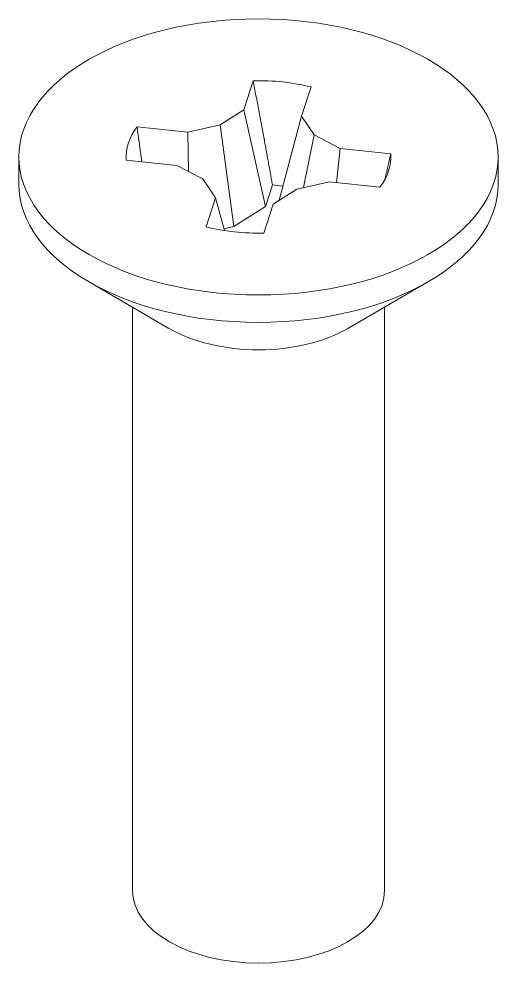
# Model space of a CAD drawing. Header units: millimetres. Extents: x 14 to 1104, y 14 to 850.
# Drawn here: x 958.03 to 964.55, y 671.39 to 684.23 of the extents above; entities that cross this region are included whole.
import ezdxf

# ---------------------------------------------------------------- set-up
doc = ezdxf.new("R2010")
doc.units = ezdxf.units.MM
doc.header["$LTSCALE"] = 4
doc.layers.add('Visible (ANSI)', color=7, linetype='Continuous', lineweight=9)

msp = doc.modelspace()

# ---------------------------------------------------------------- linework, layer by layer
at = {"layer": 'Visible (ANSI)'}
for p, q in [((961.092, 682.988), (961.22, 683.384)), ((962.007, 683.3), (961.879, 682.904)), ((960.772, 682.785), (961.092, 682.988)), ((961.092, 682.988), (961.389, 681.677)), ((960.329, 682.686), (960.772, 682.785)), ((960.772, 682.785), (960.958, 681.403)), ((961.879, 682.904), (961.576, 681.762)), ((961.879, 682.904), (962.051, 682.648)), ((959.64, 682.76), (960.329, 682.686)), ((960.329, 682.686), (960.34, 682.151)), ((962.051, 682.648), (961.906, 681.933)), ((962.051, 682.648), (962.403, 682.464)), ((962.403, 682.464), (962.354, 682.001)), ((962.403, 682.464), (963.091, 682.391)), ((958.033, 682.349), (958.033, 681.977)), ((960.182, 682.233), (959.494, 682.307)), ((964.553, 682.349), (964.553, 681.977)), ((960.535, 682.049), (960.182, 682.233)), ((960.707, 681.794), (960.535, 682.049)), ((962.257, 682.011), (961.813, 681.912)), ((962.945, 681.938), (962.257, 682.011)), ((961.389, 681.677), (961.483, 681.968)), ((961.813, 681.912), (961.493, 681.709)), ((960.579, 681.397), (960.707, 681.794)), ((960.707, 681.794), (960.828, 681.347)), ((960.958, 681.403), (961.389, 681.677)), ((961.493, 681.709), (961.365, 681.313)), ((960.821, 681.373), (960.958, 681.403)), ((960.075, 680.018), (958.979, 680.654)), ((962.51, 680.018), (963.607, 680.654)), ((959.578, 680.307), (959.578, 672.375)), ((963.008, 680.307), (963.008, 672.375))]:
    msp.add_line(p, q, dxfattribs=at)
msp.add_ellipse((961.293, 682.349), major_axis=(-3.26, 0), ratio=0.575862, dxfattribs=at)
for centre, major_axis, start_param, end_param in [((961.293, 682.349), (1.8, 0), 1.162871, 1.611057), ((961.293, 682.349), (-1.8, 0), 5.87526, 6.323446), ((961.293, 682.349), (1.8, 0), 5.87526, 6.323446), ((961.293, 681.977), (3.26, 0), 3.141593, 6.283185), ((961.293, 681.122), (1.481, 0), 1.343371, 1.44179), ((961.293, 682.349), (-1.8, 0), 1.162871, 1.611057), ((961.293, 680.714), (-1.715, 0), 0.781546, 2.360047), ((961.293, 672.375), (1.715, 0), 3.141593, 6.283185)]:
    msp.add_ellipse(centre, major_axis=major_axis, ratio=0.575862, start_param=start_param, end_param=end_param, dxfattribs=at)
for points in [[(961.483, 681.968), (961.365, 682.623), (961.22, 683.384)], [(959.706, 682.284), (959.673, 682.516), (959.64, 682.76)], [(963.091, 682.391), (963.052, 682.213), (963.012, 682.042)]]:
    msp.add_open_spline(points, degree=2, dxfattribs=at)

doc.saveas('drawing.dxf')
